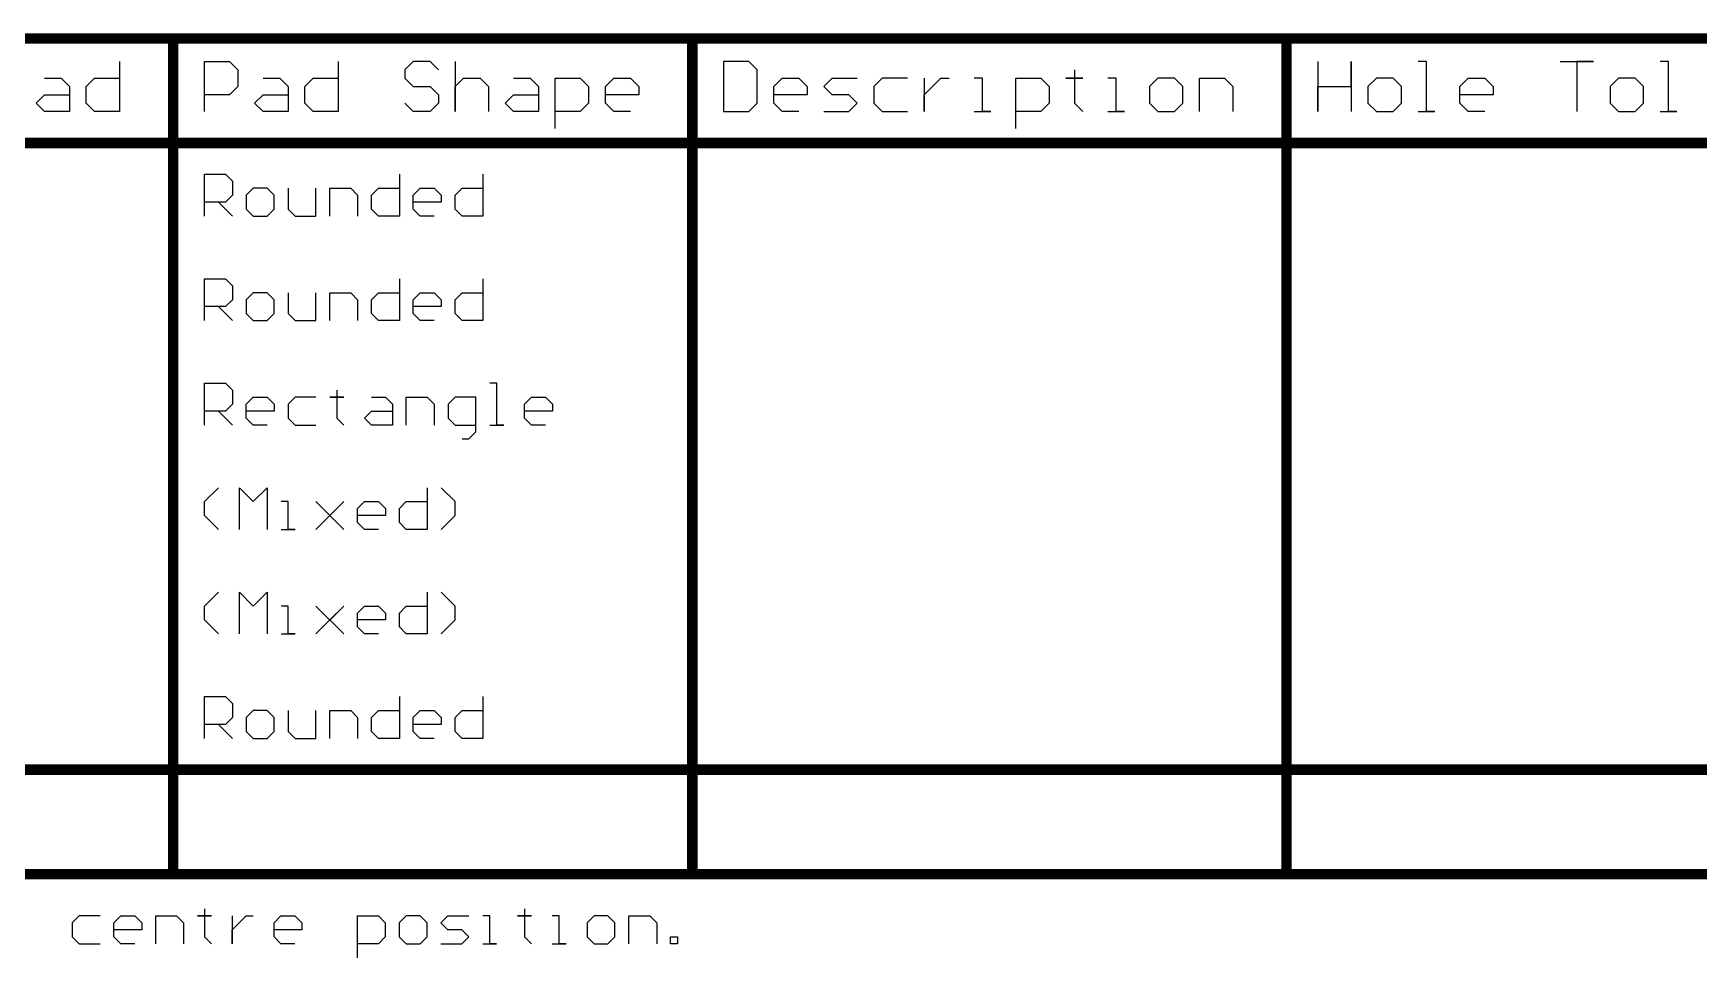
# Model space of a CAD drawing. Header units: millimetres. Extents: x 21 to 336, y 20 to 129.
# Drawn here: x 159.1 to 219.9, y 95.3 to 129 of the extents above; entities that cross this region are included whole.
import ezdxf

# ---------------------------------------------------------------- set-up
doc = ezdxf.new("R2010")
doc.units = ezdxf.units.MM
doc.layers.add('DrillDrawing', color=1, linetype='Continuous')

msp = doc.modelspace()

# ---------------------------------------------------------------- linework, layer by layer
at = {"layer": 'DrillDrawing'}
for p, q in [((162.237, 128.016), (162.237, 126.188)), ((165.336, 126.188), (165.336, 128.016)), ((165.336, 128.016), (166.25, 128.016)), ((166.25, 128.016), (166.555, 127.712)), ((166.555, 127.712), (166.555, 127.102)), ((170.211, 128.016), (170.211, 126.188)), ((172.953, 128.016), (172.649, 127.712)), ((172.649, 127.712), (172.649, 127.407)), ((173.563, 128.016), (172.953, 128.016)), ((173.867, 127.712), (173.563, 128.016)), ((174.477, 128.016), (174.477, 126.188)), ((184.279, 128.016), (184.279, 126.188)), ((185.193, 128.016), (184.279, 128.016)), ((185.498, 127.712), (185.193, 128.016)), ((185.498, 126.493), (185.498, 127.712)), ((197.077, 127.712), (197.077, 127.407)), ((205.965, 128.016), (205.965, 126.188)), ((207.184, 127.102), (207.184, 128.016)), ((207.184, 128.016), (207.184, 126.188)), ((209.926, 128.016), (209.621, 128.016)), ((209.926, 126.188), (209.926, 128.016)), ((214.801, 128.016), (216.02, 128.016)), ((216.02, 128.016), (215.41, 128.016)), ((215.41, 128.016), (215.41, 126.188)), ((218.762, 128.016), (218.457, 128.016)), ((218.762, 126.188), (218.762, 128.016)), ((159.495, 127.407), (160.104, 127.407)), ((160.104, 127.407), (160.409, 127.102)), ((160.409, 127.102), (160.409, 126.188)), ((161.018, 127.102), (161.323, 127.407)), ((161.018, 126.493), (161.018, 127.102)), ((161.323, 127.407), (162.237, 127.407)), ((166.555, 127.102), (166.25, 126.797)), ((167.469, 127.407), (168.078, 127.407)), ((168.078, 127.407), (168.383, 127.102)), ((168.383, 127.102), (168.383, 126.188)), ((168.992, 127.102), (169.297, 127.407)), ((168.992, 126.493), (168.992, 127.102)), ((169.297, 127.407), (170.211, 127.407)), ((172.649, 127.407), (172.953, 127.102)), ((172.953, 127.102), (173.563, 127.102)), ((173.563, 127.102), (173.867, 126.797)), ((174.477, 127.102), (174.782, 127.407)), ((174.477, 126.188), (174.477, 127.102)), ((174.782, 127.407), (175.391, 127.407)), ((175.391, 127.407), (175.696, 127.102)), ((175.696, 127.102), (175.696, 126.188)), ((176.61, 127.407), (177.219, 127.407)), ((177.219, 127.407), (177.524, 127.102)), ((177.524, 127.102), (177.524, 126.188)), ((178.133, 125.579), (178.133, 127.407)), ((178.133, 127.407), (179.047, 127.407)), ((179.047, 127.407), (179.352, 127.102)), ((179.352, 127.102), (179.352, 126.493)), ((179.962, 127.102), (180.266, 127.407)), ((179.962, 126.493), (179.962, 127.102)), ((180.266, 127.407), (180.876, 127.407)), ((180.876, 127.407), (181.18, 127.102)), ((181.18, 127.102), (181.18, 126.797)), ((186.107, 127.102), (186.412, 127.407)), ((186.107, 126.493), (186.107, 127.102)), ((186.412, 127.407), (187.021, 127.407)), ((187.021, 127.407), (187.326, 127.102)), ((187.326, 127.102), (187.326, 126.797)), ((187.936, 127.102), (188.24, 127.407)), ((188.24, 126.797), (187.936, 127.102)), ((188.24, 127.407), (189.154, 127.407)), ((190.068, 127.407), (189.764, 127.102)), ((189.764, 127.102), (189.764, 126.493)), ((190.983, 127.407), (190.068, 127.407)), ((191.592, 127.407), (191.592, 126.188)), ((191.592, 126.797), (191.897, 127.102)), ((191.897, 127.102), (192.201, 127.407)), ((192.201, 127.407), (192.506, 127.407)), ((193.725, 127.407), (193.42, 127.407)), ((193.725, 126.188), (193.725, 127.407)), ((194.944, 125.579), (194.944, 127.407)), ((194.944, 127.407), (195.858, 127.407)), ((195.858, 127.407), (196.162, 127.102)), ((196.162, 127.102), (196.162, 126.493)), ((197.077, 127.407), (196.772, 127.407)), ((196.772, 127.407), (197.381, 127.407)), ((197.381, 127.407), (197.077, 127.407)), ((197.077, 127.407), (197.077, 126.493)), ((198.6, 127.407), (198.295, 127.407)), ((198.6, 126.188), (198.6, 127.407)), ((200.124, 127.407), (199.819, 127.102)), ((199.819, 127.102), (199.819, 126.493)), ((200.733, 127.407), (200.124, 127.407)), ((201.038, 127.102), (200.733, 127.407)), ((201.038, 126.493), (201.038, 127.102)), ((201.647, 126.188), (201.647, 127.407)), ((201.647, 127.407), (202.561, 127.407)), ((202.561, 127.407), (202.866, 127.102)), ((202.866, 127.102), (202.866, 126.188)), ((205.965, 126.188), (205.965, 127.102)), ((205.965, 127.102), (207.184, 127.102)), ((208.098, 127.407), (207.793, 127.102)), ((207.793, 127.102), (207.793, 126.493)), ((208.707, 127.407), (208.098, 127.407)), ((209.012, 127.102), (208.707, 127.407)), ((209.012, 126.493), (209.012, 127.102)), ((211.145, 127.102), (211.449, 127.407)), ((211.145, 126.493), (211.145, 127.102)), ((211.449, 127.407), (212.059, 127.407)), ((212.059, 127.407), (212.363, 127.102)), ((212.363, 127.102), (212.363, 126.797)), ((216.934, 127.407), (216.629, 127.102)), ((216.629, 127.102), (216.629, 126.493)), ((217.543, 127.407), (216.934, 127.407)), ((217.848, 127.102), (217.543, 127.407)), ((217.848, 126.493), (217.848, 127.102)), ((159.19, 126.493), (159.495, 126.797)), ((159.495, 126.188), (159.19, 126.493)), ((159.495, 126.797), (160.409, 126.797)), ((161.323, 126.188), (161.018, 126.493)), ((166.25, 126.797), (165.336, 126.797)), ((167.164, 126.493), (167.469, 126.797)), ((167.469, 126.188), (167.164, 126.493)), ((167.469, 126.797), (168.383, 126.797)), ((169.297, 126.188), (168.992, 126.493)), ((172.953, 126.188), (172.649, 126.493)), ((173.867, 126.493), (173.563, 126.188)), ((173.867, 126.797), (173.867, 126.493)), ((176.305, 126.493), (176.61, 126.797)), ((176.61, 126.188), (176.305, 126.493)), ((176.61, 126.797), (177.524, 126.797)), ((179.352, 126.493), (179.047, 126.188)), ((181.18, 126.797), (179.962, 126.797)), ((180.266, 126.188), (179.962, 126.493)), ((185.193, 126.188), (185.498, 126.493)), ((187.326, 126.797), (186.107, 126.797)), ((186.412, 126.188), (186.107, 126.493)), ((188.85, 126.797), (188.24, 126.797)), ((189.154, 126.493), (188.85, 126.797)), ((188.85, 126.188), (189.154, 126.493)), ((189.764, 126.493), (190.068, 126.188)), ((191.592, 126.188), (191.592, 126.797)), ((196.162, 126.493), (195.858, 126.188)), ((197.077, 126.493), (197.381, 126.188)), ((199.819, 126.493), (200.124, 126.188)), ((200.733, 126.188), (201.038, 126.493)), ((207.793, 126.493), (208.098, 126.188)), ((208.707, 126.188), (209.012, 126.493)), ((212.363, 126.797), (211.145, 126.797)), ((211.449, 126.188), (211.145, 126.493)), ((216.629, 126.493), (216.934, 126.188)), ((217.543, 126.188), (217.848, 126.493)), ((160.409, 126.188), (159.495, 126.188)), ((162.237, 126.188), (161.323, 126.188)), ((168.383, 126.188), (167.469, 126.188)), ((170.211, 126.188), (169.297, 126.188)), ((173.563, 126.188), (172.953, 126.188)), ((177.524, 126.188), (176.61, 126.188)), ((179.047, 126.188), (178.133, 126.188)), ((180.876, 126.188), (180.266, 126.188)), ((184.279, 126.188), (185.193, 126.188)), ((187.021, 126.188), (186.412, 126.188)), ((187.936, 126.188), (188.85, 126.188)), ((190.068, 126.188), (190.983, 126.188)), ((193.42, 126.188), (194.03, 126.188)), ((194.03, 126.188), (193.725, 126.188)), ((195.858, 126.188), (194.944, 126.188)), ((198.295, 126.188), (198.905, 126.188)), ((198.905, 126.188), (198.6, 126.188)), ((200.124, 126.188), (200.733, 126.188)), ((208.098, 126.188), (208.707, 126.188)), ((209.621, 126.188), (210.231, 126.188)), ((210.231, 126.188), (209.926, 126.188)), ((212.059, 126.188), (211.449, 126.188)), ((216.934, 126.188), (217.543, 126.188)), ((218.457, 126.188), (219.067, 126.188)), ((219.067, 126.188), (218.762, 126.188)), ((165.336, 122.378), (165.336, 123.902)), ((165.336, 123.902), (166.098, 123.902)), ((166.098, 123.902), (166.352, 123.648)), ((166.352, 123.648), (166.352, 123.14)), ((167.113, 123.394), (166.859, 123.14)), ((167.621, 123.394), (167.113, 123.394)), ((167.875, 123.14), (167.621, 123.394)), ((168.383, 123.394), (168.383, 122.632)), ((169.399, 122.378), (169.399, 123.394)), ((169.906, 122.378), (169.906, 123.394)), ((169.906, 123.394), (170.668, 123.394)), ((170.668, 123.394), (170.922, 123.14)), ((171.43, 123.14), (171.684, 123.394)), ((171.684, 123.394), (172.446, 123.394)), ((172.446, 123.902), (172.446, 122.378)), ((172.953, 123.14), (173.207, 123.394)), ((173.207, 123.394), (173.715, 123.394)), ((173.715, 123.394), (173.969, 123.14)), ((174.477, 123.14), (174.731, 123.394)), ((174.731, 123.394), (175.493, 123.394)), ((175.493, 123.902), (175.493, 122.378)), ((166.098, 122.886), (165.336, 122.886)), ((165.844, 122.886), (166.352, 122.378)), ((166.352, 123.14), (166.098, 122.886)), ((166.859, 123.14), (166.859, 122.632)), ((167.875, 122.632), (167.875, 123.14)), ((170.922, 123.14), (170.922, 122.378)), ((171.43, 122.632), (171.43, 123.14)), ((172.953, 122.632), (172.953, 123.14)), ((173.969, 122.886), (172.953, 122.886)), ((173.969, 123.14), (173.969, 122.886)), ((174.477, 122.632), (174.477, 123.14)), ((166.859, 122.632), (167.113, 122.378)), ((167.113, 122.378), (167.621, 122.378)), ((167.621, 122.378), (167.875, 122.632)), ((168.383, 122.632), (168.637, 122.378)), ((168.637, 122.378), (169.399, 122.378)), ((171.684, 122.378), (171.43, 122.632)), ((172.446, 122.378), (171.684, 122.378)), ((173.207, 122.378), (172.953, 122.632)), ((173.715, 122.378), (173.207, 122.378)), ((174.731, 122.378), (174.477, 122.632)), ((175.493, 122.378), (174.731, 122.378)), ((165.336, 118.568), (165.336, 120.092)), ((165.336, 120.092), (166.098, 120.092)), ((166.098, 120.092), (166.352, 119.838)), ((166.352, 119.838), (166.352, 119.33)), ((172.446, 120.092), (172.446, 118.568)), ((175.493, 120.092), (175.493, 118.568)), ((166.352, 119.33), (166.098, 119.076)), ((167.113, 119.584), (166.859, 119.33)), ((166.859, 119.33), (166.859, 118.822)), ((167.621, 119.584), (167.113, 119.584)), ((167.875, 119.33), (167.621, 119.584)), ((167.875, 118.822), (167.875, 119.33)), ((168.383, 119.584), (168.383, 118.822)), ((169.399, 118.568), (169.399, 119.584)), ((169.906, 118.568), (169.906, 119.584)), ((169.906, 119.584), (170.668, 119.584)), ((170.668, 119.584), (170.922, 119.33)), ((170.922, 119.33), (170.922, 118.568)), ((171.43, 119.33), (171.684, 119.584)), ((171.43, 118.822), (171.43, 119.33)), ((171.684, 119.584), (172.446, 119.584)), ((172.953, 119.33), (173.207, 119.584)), ((172.953, 118.822), (172.953, 119.33)), ((173.207, 119.584), (173.715, 119.584)), ((173.715, 119.584), (173.969, 119.33)), ((173.969, 119.33), (173.969, 119.076)), ((174.477, 119.33), (174.731, 119.584)), ((174.477, 118.822), (174.477, 119.33)), ((174.731, 119.584), (175.493, 119.584)), ((166.098, 119.076), (165.336, 119.076)), ((165.844, 119.076), (166.352, 118.568)), ((166.859, 118.822), (167.113, 118.568)), ((167.113, 118.568), (167.621, 118.568)), ((167.621, 118.568), (167.875, 118.822)), ((168.383, 118.822), (168.637, 118.568)), ((168.637, 118.568), (169.399, 118.568)), ((171.684, 118.568), (171.43, 118.822)), ((172.446, 118.568), (171.684, 118.568)), ((173.969, 119.076), (172.953, 119.076)), ((173.207, 118.568), (172.953, 118.822)), ((173.715, 118.568), (173.207, 118.568)), ((174.731, 118.568), (174.477, 118.822)), ((175.493, 118.568), (174.731, 118.568)), ((165.336, 114.758), (165.336, 116.282)), ((165.336, 116.282), (166.098, 116.282)), ((166.098, 116.282), (166.352, 116.028)), ((176, 116.282), (175.746, 116.282)), ((176, 114.758), (176, 116.282)), ((166.352, 115.52), (166.098, 115.266)), ((166.352, 116.028), (166.352, 115.52)), ((166.859, 115.52), (167.113, 115.774)), ((166.859, 115.012), (166.859, 115.52)), ((167.113, 115.774), (167.621, 115.774)), ((167.621, 115.774), (167.875, 115.52)), ((167.875, 115.52), (167.875, 115.266)), ((168.637, 115.774), (168.383, 115.52)), ((168.383, 115.52), (168.383, 115.012)), ((169.399, 115.774), (168.637, 115.774)), ((170.16, 115.774), (169.906, 115.774)), ((169.906, 115.774), (170.414, 115.774)), ((170.16, 116.028), (170.16, 115.774)), ((170.414, 115.774), (170.16, 115.774)), ((170.16, 115.774), (170.16, 115.012)), ((171.43, 115.774), (171.938, 115.774)), ((171.938, 115.774), (172.192, 115.52)), ((172.192, 115.52), (172.192, 114.758)), ((172.699, 114.758), (172.699, 115.774)), ((172.699, 115.774), (173.461, 115.774)), ((173.461, 115.774), (173.715, 115.52)), ((173.715, 115.52), (173.715, 114.758)), ((174.477, 115.774), (174.223, 115.52)), ((174.223, 115.52), (174.223, 115.012)), ((175.239, 115.774), (174.477, 115.774)), ((175.239, 114.504), (175.239, 115.774)), ((177.016, 115.52), (177.27, 115.774)), ((177.016, 115.012), (177.016, 115.52)), ((177.27, 115.774), (177.778, 115.774)), ((177.778, 115.774), (178.032, 115.52)), ((178.032, 115.52), (178.032, 115.266)), ((166.098, 115.266), (165.336, 115.266)), ((165.844, 115.266), (166.352, 114.758)), ((167.875, 115.266), (166.859, 115.266)), ((167.113, 114.758), (166.859, 115.012)), ((168.383, 115.012), (168.637, 114.758)), ((170.16, 115.012), (170.414, 114.758)), ((171.176, 115.012), (171.43, 115.266)), ((171.43, 114.758), (171.176, 115.012)), ((171.43, 115.266), (172.192, 115.266)), ((174.223, 115.012), (174.477, 114.758)), ((178.032, 115.266), (177.016, 115.266)), ((177.27, 114.758), (177.016, 115.012)), ((167.621, 114.758), (167.113, 114.758)), ((168.637, 114.758), (169.399, 114.758)), ((172.192, 114.758), (171.43, 114.758)), ((174.477, 114.758), (175.239, 114.758)), ((174.985, 114.25), (175.239, 114.504)), ((175.746, 114.758), (176.254, 114.758)), ((176.254, 114.758), (176, 114.758)), ((177.778, 114.758), (177.27, 114.758)), ((174.731, 114.25), (174.985, 114.25)), ((165.336, 111.964), (165.844, 112.472)), ((166.605, 110.948), (166.605, 112.472)), ((166.605, 112.472), (167.113, 111.964)), ((167.113, 111.964), (167.621, 112.472)), ((167.621, 112.472), (167.621, 110.948)), ((173.461, 112.472), (173.461, 110.948)), ((174.477, 111.964), (173.969, 112.472)), ((165.336, 111.456), (165.336, 111.964)), ((168.383, 111.964), (168.129, 111.964)), ((168.383, 110.948), (168.383, 111.964)), ((169.399, 111.964), (170.414, 110.948)), ((170.414, 111.964), (169.399, 110.948)), ((169.906, 111.456), (170.414, 111.964)), ((170.922, 111.71), (171.176, 111.964)), ((171.176, 111.964), (171.684, 111.964)), ((171.684, 111.964), (171.938, 111.71)), ((172.446, 111.71), (172.699, 111.964)), ((172.699, 111.964), (173.461, 111.964)), ((174.477, 111.456), (174.477, 111.964)), ((165.844, 110.948), (165.336, 111.456)), ((170.414, 110.948), (169.906, 111.456)), ((170.922, 111.202), (170.922, 111.71)), ((171.938, 111.456), (170.922, 111.456)), ((171.938, 111.71), (171.938, 111.456)), ((172.446, 111.202), (172.446, 111.71)), ((173.969, 110.948), (174.477, 111.456)), ((168.129, 110.948), (168.637, 110.948)), ((168.637, 110.948), (168.383, 110.948)), ((171.176, 110.948), (170.922, 111.202)), ((171.684, 110.948), (171.176, 110.948)), ((172.699, 110.948), (172.446, 111.202)), ((173.461, 110.948), (172.699, 110.948)), ((165.336, 108.154), (165.844, 108.662)), ((166.605, 107.138), (166.605, 108.662)), ((166.605, 108.662), (167.113, 108.154)), ((167.113, 108.154), (167.621, 108.662)), ((167.621, 108.662), (167.621, 107.138)), ((173.461, 108.662), (173.461, 107.138)), ((174.477, 108.154), (173.969, 108.662)), ((165.336, 107.646), (165.336, 108.154)), ((165.844, 107.138), (165.336, 107.646)), ((168.383, 108.154), (168.129, 108.154)), ((168.383, 107.138), (168.383, 108.154)), ((169.399, 108.154), (170.414, 107.138)), ((170.414, 108.154), (169.399, 107.138)), ((169.906, 107.646), (170.414, 108.154)), ((170.414, 107.138), (169.906, 107.646)), ((170.922, 107.9), (171.176, 108.154)), ((170.922, 107.392), (170.922, 107.9)), ((171.938, 107.646), (170.922, 107.646)), ((171.176, 108.154), (171.684, 108.154)), ((171.684, 108.154), (171.938, 107.9)), ((171.938, 107.9), (171.938, 107.646)), ((172.446, 107.9), (172.699, 108.154)), ((172.446, 107.392), (172.446, 107.9)), ((172.699, 108.154), (173.461, 108.154)), ((173.969, 107.138), (174.477, 107.646)), ((174.477, 107.646), (174.477, 108.154)), ((168.129, 107.138), (168.637, 107.138)), ((168.637, 107.138), (168.383, 107.138)), ((171.176, 107.138), (170.922, 107.392)), ((171.684, 107.138), (171.176, 107.138)), ((172.699, 107.138), (172.446, 107.392)), ((173.461, 107.138), (172.699, 107.138)), ((165.336, 103.328), (165.336, 104.852)), ((165.336, 104.852), (166.098, 104.852)), ((166.098, 104.852), (166.352, 104.598)), ((166.352, 104.598), (166.352, 104.09)), ((172.446, 104.852), (172.446, 103.328)), ((175.493, 104.852), (175.493, 103.328)), ((166.352, 104.09), (166.098, 103.836)), ((167.113, 104.344), (166.859, 104.09)), ((166.859, 104.09), (166.859, 103.582)), ((167.621, 104.344), (167.113, 104.344)), ((167.875, 104.09), (167.621, 104.344)), ((167.875, 103.582), (167.875, 104.09)), ((168.383, 104.344), (168.383, 103.582)), ((169.399, 103.328), (169.399, 104.344)), ((169.906, 103.328), (169.906, 104.344)), ((169.906, 104.344), (170.668, 104.344)), ((170.668, 104.344), (170.922, 104.09)), ((170.922, 104.09), (170.922, 103.328)), ((171.43, 104.09), (171.684, 104.344)), ((171.43, 103.582), (171.43, 104.09)), ((171.684, 104.344), (172.446, 104.344)), ((172.953, 104.09), (173.207, 104.344)), ((172.953, 103.582), (172.953, 104.09)), ((173.207, 104.344), (173.715, 104.344)), ((173.715, 104.344), (173.969, 104.09)), ((173.969, 104.09), (173.969, 103.836)), ((174.477, 104.09), (174.731, 104.344)), ((174.477, 103.582), (174.477, 104.09)), ((174.731, 104.344), (175.493, 104.344)), ((166.098, 103.836), (165.336, 103.836)), ((165.844, 103.836), (166.352, 103.328)), ((166.859, 103.582), (167.113, 103.328)), ((167.113, 103.328), (167.621, 103.328)), ((167.621, 103.328), (167.875, 103.582)), ((168.383, 103.582), (168.637, 103.328)), ((168.637, 103.328), (169.399, 103.328)), ((171.684, 103.328), (171.43, 103.582)), ((172.446, 103.328), (171.684, 103.328)), ((173.969, 103.836), (172.953, 103.836)), ((173.207, 103.328), (172.953, 103.582)), ((173.715, 103.328), (173.207, 103.328)), ((174.731, 103.328), (174.477, 103.582)), ((175.493, 103.328), (174.731, 103.328)), ((160.76, 96.851), (160.506, 96.597)), ((161.522, 96.851), (160.76, 96.851)), ((162.029, 96.597), (162.283, 96.851)), ((162.283, 96.851), (162.791, 96.851)), ((162.791, 96.851), (163.045, 96.597)), ((163.553, 95.836), (163.553, 96.851)), ((163.553, 96.851), (164.315, 96.851)), ((164.315, 96.851), (164.569, 96.597)), ((165.33, 96.851), (165.076, 96.851)), ((165.076, 96.851), (165.584, 96.851)), ((165.33, 97.105), (165.33, 96.851)), ((165.584, 96.851), (165.33, 96.851)), ((165.33, 96.851), (165.33, 96.09)), ((166.346, 96.851), (166.346, 95.836)), ((166.6, 96.597), (166.854, 96.851)), ((166.854, 96.851), (167.108, 96.851)), ((167.87, 96.597), (168.123, 96.851)), ((168.123, 96.851), (168.631, 96.851)), ((168.631, 96.851), (168.885, 96.597)), ((170.917, 95.328), (170.917, 96.851)), ((170.917, 96.851), (171.678, 96.851)), ((171.678, 96.851), (171.932, 96.597)), ((172.694, 96.851), (172.44, 96.597)), ((173.202, 96.851), (172.694, 96.851)), ((173.456, 96.597), (173.202, 96.851)), ((173.964, 96.597), (174.217, 96.851)), ((174.217, 96.851), (174.979, 96.851)), ((175.741, 96.851), (175.487, 96.851)), ((175.741, 95.836), (175.741, 96.851)), ((177.011, 96.851), (176.757, 96.851)), ((176.757, 96.851), (177.264, 96.851)), ((177.011, 97.105), (177.011, 96.851)), ((177.264, 96.851), (177.011, 96.851)), ((177.011, 96.851), (177.011, 96.09)), ((178.28, 96.851), (178.026, 96.851)), ((178.28, 95.836), (178.28, 96.851)), ((179.55, 96.851), (179.296, 96.597)), ((180.058, 96.851), (179.55, 96.851)), ((180.311, 96.597), (180.058, 96.851)), ((180.819, 95.836), (180.819, 96.851)), ((180.819, 96.851), (181.581, 96.851)), ((181.581, 96.851), (181.835, 96.597)), ((160.506, 96.597), (160.506, 96.09)), ((160.506, 96.09), (160.76, 95.836)), ((162.029, 96.09), (162.029, 96.597)), ((163.045, 96.343), (162.029, 96.343)), ((162.283, 95.836), (162.029, 96.09)), ((163.045, 96.597), (163.045, 96.343)), ((164.569, 96.597), (164.569, 95.836)), ((165.33, 96.09), (165.584, 95.836)), ((166.346, 96.343), (166.6, 96.597)), ((166.346, 95.836), (166.346, 96.343)), ((167.87, 96.09), (167.87, 96.597)), ((168.885, 96.343), (167.87, 96.343)), ((168.123, 95.836), (167.87, 96.09)), ((168.885, 96.597), (168.885, 96.343)), ((171.932, 96.09), (171.678, 95.836)), ((171.932, 96.597), (171.932, 96.09)), ((172.44, 96.597), (172.44, 96.09)), ((172.44, 96.09), (172.694, 95.836)), ((173.202, 95.836), (173.456, 96.09)), ((173.456, 96.09), (173.456, 96.597)), ((174.217, 96.343), (173.964, 96.597)), ((174.725, 96.343), (174.217, 96.343)), ((174.979, 96.09), (174.725, 96.343)), ((174.725, 95.836), (174.979, 96.09)), ((177.011, 96.09), (177.264, 95.836)), ((179.296, 96.597), (179.296, 96.09)), ((179.296, 96.09), (179.55, 95.836)), ((180.058, 95.836), (180.311, 96.09)), ((180.311, 96.09), (180.311, 96.597)), ((181.835, 96.597), (181.835, 95.836)), ((182.343, 95.836), (182.343, 96.09)), ((182.343, 96.09), (182.597, 96.09)), ((182.597, 96.09), (182.597, 95.836)), ((160.76, 95.836), (161.522, 95.836)), ((162.791, 95.836), (162.283, 95.836)), ((168.631, 95.836), (168.123, 95.836)), ((171.678, 95.836), (170.917, 95.836)), ((172.694, 95.836), (173.202, 95.836)), ((173.964, 95.836), (174.725, 95.836)), ((175.487, 95.836), (175.995, 95.836)), ((175.995, 95.836), (175.741, 95.836)), ((178.026, 95.836), (178.534, 95.836)), ((178.534, 95.836), (178.28, 95.836)), ((179.55, 95.836), (180.058, 95.836)), ((182.597, 95.836), (182.343, 95.836))]:
    msp.add_line(p, q, dxfattribs=at)
at = {"layer": 'DrillDrawing', "const_width": 0.381}
for points in [[(20.951, 128.855), (335.873, 128.855)], [(164.193, 98.375), (164.193, 128.855)], [(183.136, 98.375), (183.136, 128.855)], [(204.822, 98.375), (204.822, 128.855)], [(20.951, 125.045), (335.873, 125.045)], [(20.951, 102.185), (335.873, 102.185)], [(20.951, 98.375), (335.873, 98.375)]]:
    msp.add_lwpolyline(points, dxfattribs=at)
at = {"layer": 'DrillDrawing', "const_width": 0.191}
for points in [[(164.098, 128.855, 1), (164.288, 128.855, 1)], [(183.041, 128.855, 1), (183.231, 128.855, 1)], [(204.726, 128.855, 1), (204.917, 128.855, 1)], [(164.098, 98.375, 1), (164.288, 98.375, 1)], [(183.041, 98.375, 1), (183.231, 98.375, 1)], [(204.726, 98.375, 1), (204.917, 98.375, 1)]]:
    msp.add_lwpolyline(points, format="xyb", close=True, dxfattribs=at)

doc.saveas('drawing.dxf')
